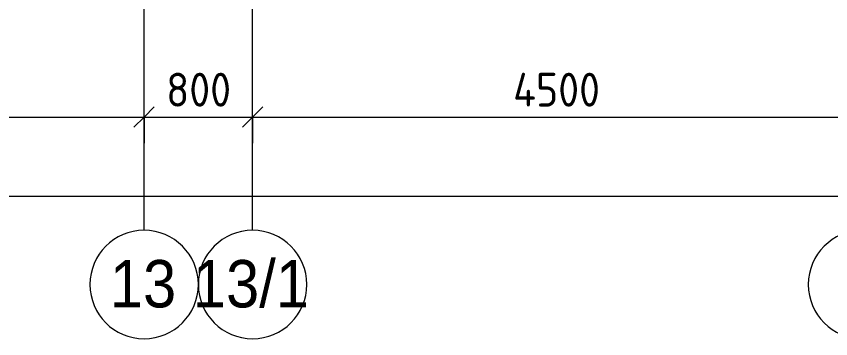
# Model space of a CAD drawing. Header units: millimetres. Extents: x 35092 to 251863, y -8553 to 29549.
# Drawn here: x 41417 to 47425, y -2706 to -327 of the extents above; entities that cross this region are included whole.
import ezdxf

# ---------------------------------------------------------------- set-up
doc = ezdxf.new("R2010")
doc.units = ezdxf.units.MM
for name, color, linetype, lineweight in [('A-ANNO-DIMS', 7, 'Continuous', 9), ('A-ANNO-DIMS-100', 7, 'Continuous', 9), ('Оси', 7, 'Continuous', 9), ('Оси-1', 7, 'Continuous', 20)]:
    doc.layers.add(name, color=color, linetype=linetype, lineweight=lineweight)
doc.styles.add('Arial', font='arial.ttf', dxfattribs={"width": 0.9, "height": 350})
doc.styles.add('ISOCPEUR', font='isocpeur.ttf', dxfattribs={"width": 0.9, "height": 250})
doc.dimstyles.new('ISO-2_5_0_9К_БОЛЬШОЙ', dxfattribs={"dimscale": 304.8, "dimtxt": 248.995294, "dimasz": 0.492126, "dimexe": 0.393701, "dimexo": 0.984252, "dimgap": 0, "dimtad": 1, "dimdec": 0, "dimrnd": 10, "dimzin": 0, "dimdsep": 46, "dimtxsty": 'ISOCPEUR', "dimblk1": 'OBLIQUE', "dimblk2": 'OBLIQUE', "dimsah": 1, "dimcen": 0.09, "dimdle": 0.393701, "dimazin": 0, "dimtfac": 1, "dimtdec": 4, "dimtix": 1, "dimtmove": 0, "dimatfit": 3, "dimfxl": 1, "dimtvp": 1, "dimtolj": 1, "dimtzin": 0, "dimarcsym": 2})

# ---------------------------------------------------------------- blocks, each defined once
blk = doc.blocks.new('Ось сетки - D8-29747960-План расстановки мебели и оборудования 2 этажа в осях 12-23')
at = {"layer": 'Оси-1'}
for start, end in [(360, 180), (180, 360)]:
    blk.add_arc((0, 0), 4, start, end, dxfattribs=at)
blk = doc.blocks.new('DIMBLOCK15-План расстановки мебели и оборудования 2 этажа в осях 12-23')
at = {"layer": 'A-ANNO-DIMS-100'}
for p, q in [((38760, -1264.4), (38760, -950.4)), ((42360, -1264.4), (42360, -950.4)), ((38760, -1070.4), (42360, -1070.4)), ((38760, -1070.4), (38760, -1264.4)), ((42360, -1070.4), (42360, -1264.4))]:
    blk.add_line(p, q, dxfattribs=at)
at = {"layer": 'A-ANNO-DIMS-100', "lineweight": 20}
for p, q in [((38760, -1070.4), (38835, -995.4)), ((42360, -1070.4), (42435, -995.4)), ((38760, -1070.4), (38685, -1145.4)), ((42360, -1070.4), (42285, -1145.4))]:
    blk.add_line(p, q, dxfattribs=at)
at = {"layer": 'A-ANNO-DIMS-100', "color": 0, "insert": (40244, -743.8), "char_height": 250, "width": 758.478, "attachment_point": 1, "line_spacing_factor": 1.149209, "style": 'ISOCPEUR'}
blk.add_mtext('3600', dxfattribs=at)
blk = doc.blocks.new('_Oblique')
at = {"color": 0, "linetype": 'ByBlock', "lineweight": -2}
blk.add_line((-0.5, -0.5), (0.5, 0.5), dxfattribs=at)
blk = doc.blocks.new('DIMBLOCK16-План расстановки мебели и оборудования 2 этажа в осях 12-23')
at = {"layer": 'A-ANNO-DIMS-100'}
for p, q in [((42360, -1264.4), (42360, -950.4)), ((43160, -1264.4), (43160, -950.4)), ((42360, -1070.4), (43160, -1070.4)), ((42360, -1070.4), (42360, -1264.4)), ((43160, -1070.4), (43160, -1264.4))]:
    blk.add_line(p, q, dxfattribs=at)
at = {"layer": 'A-ANNO-DIMS-100', "lineweight": 20}
for p, q in [((42360, -1070.4), (42435, -995.4)), ((43160, -1070.4), (43235, -995.4)), ((42360, -1070.4), (42285, -1145.4)), ((43160, -1070.4), (43085, -1145.4))]:
    blk.add_line(p, q, dxfattribs=at)
at = {"layer": 'A-ANNO-DIMS-100', "color": 0, "insert": (42523, -743.8), "char_height": 250, "width": 568.858, "attachment_point": 1, "line_spacing_factor": 1.149209, "style": 'ISOCPEUR'}
blk.add_mtext('800', dxfattribs=at)
blk = doc.blocks.new('DIMBLOCK17-План расстановки мебели и оборудования 2 этажа в осях 12-23')
at = {"layer": 'A-ANNO-DIMS-100'}
for p, q in [((43160, -1264.4), (43160, -950.4)), ((47660, -1264.4), (47660, -950.4)), ((43160, -1070.4), (47660, -1070.4)), ((43160, -1070.4), (43160, -1264.4)), ((47660, -1070.4), (47660, -1264.4))]:
    blk.add_line(p, q, dxfattribs=at)
at = {"layer": 'A-ANNO-DIMS-100', "lineweight": 20}
for p, q in [((43160, -1070.4), (43235, -995.4)), ((47660, -1070.4), (47735, -995.4)), ((43160, -1070.4), (43085, -1145.4)), ((47660, -1070.4), (47585, -1145.4))]:
    blk.add_line(p, q, dxfattribs=at)
at = {"layer": 'A-ANNO-DIMS-100', "color": 0, "insert": (45082, -743.8), "char_height": 250, "width": 787.208, "attachment_point": 1, "line_spacing_factor": 1.149209, "style": 'ISOCPEUR'}
blk.add_mtext('4500', dxfattribs=at)
blk = doc.blocks.new('DIMBLOCK32-План расстановки мебели и оборудования 2 этажа в осях 12-23')
at = {"layer": 'A-ANNO-DIMS-100'}
for p, q in [((38310, -1849), (38310, -1535.1)), ((84560, -1849), (84560, -1535.1)), ((38190, -1655.1), (84680, -1655.1)), ((38310, -1655.1), (38310, -1849)), ((84560, -1655.1), (84560, -1849))]:
    blk.add_line(p, q, dxfattribs=at)
at = {"layer": 'A-ANNO-DIMS-100', "lineweight": 20}
for p, q in [((38310, -1655.1), (38385, -1580.1)), ((84560, -1655.1), (84635, -1580.1)), ((38310, -1655.1), (38235, -1730.1)), ((84560, -1655.1), (84485, -1730.1))]:
    blk.add_line(p, q, dxfattribs=at)
at = {"layer": 'A-ANNO-DIMS-100', "color": 0, "insert": (61028, -1328.5), "char_height": 250, "width": 976.828, "attachment_point": 1, "line_spacing_factor": 1.149209, "style": 'ISOCPEUR'}
blk.add_mtext('46250', dxfattribs=at)

msp = doc.modelspace()

# ---------------------------------------------------------------- linework, layer by layer
at = {"layer": 'Оси'}
for p, q in [((42360, -1906.3), (42360, 593.7)), ((43160, -1906.3), (43160, 593.7))]:
    msp.add_line(p, q, dxfattribs=at)

# ---------------------------------------------------------------- block references
at = {"layer": 'Оси-1', "xscale": 99.99999999999993, "yscale": 99.99999999999993, "zscale": 99.99999999999993}
for p in [(42360, -2306.3), (43160, -2306.3), (47660, -2306.3)]:
    msp.add_blockref('Ось сетки - D8-29747960-План расстановки мебели и оборудования 2 этажа в осях 12-23', p, dxfattribs=at)

# ---------------------------------------------------------------- texts
at = {"layer": 'Оси', "char_height": 350, "attachment_point": 1, "style": 'Arial'}
for s, insert, width in [('13', (42107.4, -2125.6), 606.076), ('13/1', (42719.7, -2125.6), 1060.633)]:
    msp.add_mtext(s, dxfattribs=dict(at, insert=insert, width=width))

# ---------------------------------------------------------------- dimensions: what is measured, and where the dimension line sits
at = {"layer": 'A-ANNO-DIMS'}
for base, p1, p2, override, picture, middle in [((42360, -1070.4), (38760, -964.4), (42360, -964.4), {"dimpost": '<>', "dimfxl": 3600}, 'DIMBLOCK15-План расстановки мебели и оборудования 2 этажа в осях 12-23', (40560, -945.4)), ((43160, -1070.4), (42360, -964.4), (43160, -964.4), {"dimpost": '<>', "dimfxl": 800}, 'DIMBLOCK16-План расстановки мебели и оборудования 2 этажа в осях 12-23', (42760, -945.4)), ((47660, -1070.4), (43160, -964.4), (47660, -964.4), {"dimpost": '<>', "dimfxl": 4500}, 'DIMBLOCK17-План расстановки мебели и оборудования 2 этажа в осях 12-23', (45410, -945.4)), ((84560, -1655.1), (38310, -1549), (84560, -1549), {"dimpost": '<>', "dimfxl": 46250}, 'DIMBLOCK32-План расстановки мебели и оборудования 2 этажа в осях 12-23', (61435, -1530.1))]:
    dim = msp.add_linear_dim(base=base, p1=p1, p2=p2, dimstyle='ISO-2_5_0_9К_БОЛЬШОЙ', override=override, dxfattribs=at)
    dim.commit()
    dim.dimension.update_dxf_attribs({"geometry": picture, "text_midpoint": middle})

doc.saveas('drawing.dxf')
